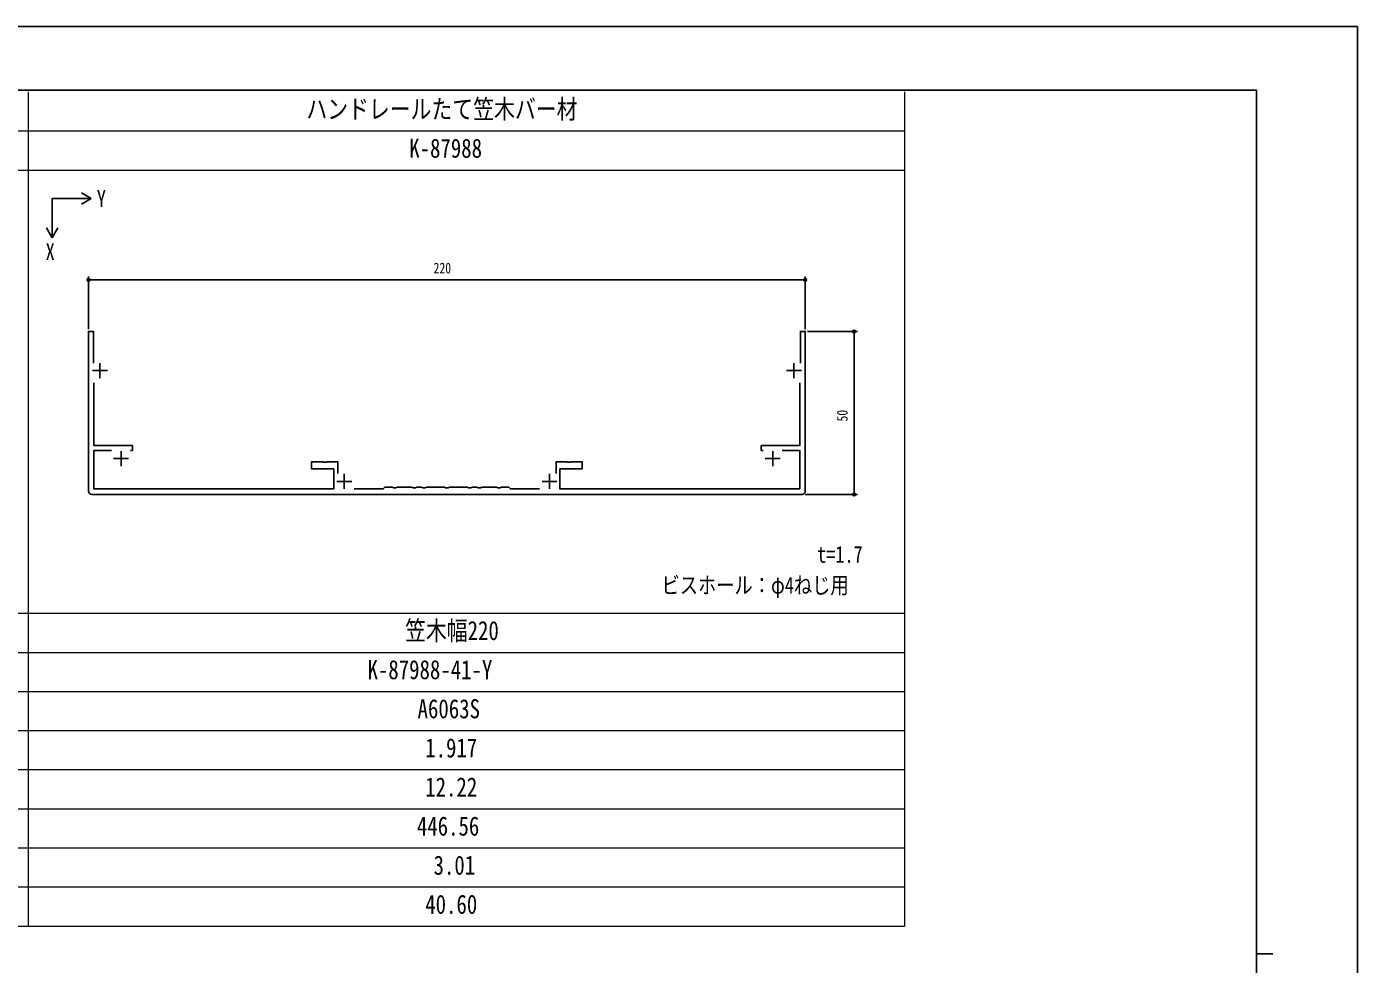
# Model space of a CAD drawing. Units: millimetres on the paper. Extents: x -420 to 420, y -297 to 297.
# Drawn here: x 12.1 to 420.5, y 9.2 to 297 of the extents above; entities that cross this region are included whole.
import ezdxf
from ezdxf.enums import TextEntityAlignment as Align

# ---------------------------------------------------------------- set-up
doc = ezdxf.new("R2010")
doc.units = ezdxf.units.MM
doc.layers.add('0-1_TABLE1', color=7, linetype='Continuous', lineweight=18)
for name, color, linetype in [('0-2_USER1', 3, 'Continuous'), ('0-3_YKK_11', 7, 'Continuous'), ('0-4_YKK_12', 2, 'Continuous'), ('0-6_YKK_D', 6, 'Continuous'), ('0-7_YKK_ZWAK', 7, 'Continuous')]:
    doc.layers.add(name, color=color, linetype=linetype)
doc.styles.add('ＭＳ ゴシック', font='')
doc.styles.get('ＭＳ ゴシック').set_extended_font_data('MS Gothic')

msp = doc.modelspace()

# ---------------------------------------------------------------- linework, layer by layer
at = {"layer": '0-1_TABLE1'}
for p, q in [((12.5, 277), (12.5, 21)), ((281.5, 277), (281.5, 21)), ((-390.498, 265), (281.5, 265)), ((-390.498, 253), (281.5, 253)), ((-390.498, 117), (281.5, 117)), ((-390.498, 105), (281.5, 105)), ((-390.498, 93), (281.5, 93)), ((-390.498, 81), (281.5, 81)), ((-390.498, 69), (281.5, 69)), ((-293.833, 57), (281.5, 57)), ((-390.498, 45), (281.5, 45)), ((-293.833, 33), (281.5, 33)), ((-390.498, 21), (281.5, 21))]:
    msp.add_line(p, q, dxfattribs=at)
at = {"layer": '0-2_USER1'}
for p, q in [((31.88, 244.226), (28.88, 245.959)), ((19.88, 244.226), (31.88, 244.226)), ((19.88, 244.226), (19.88, 232.226)), ((31.88, 244.226), (28.88, 242.494)), ((19.88, 232.226), (18.148, 235.226)), ((19.88, 232.226), (21.612, 235.226))]:
    msp.add_line(p, q, dxfattribs=at)
at = {"layer": '0-3_YKK_11'}
msp.add_line((32.051, 153.465), (250.051, 153.465), dxfattribs=at)
for points in [[(32.551, 193.765), (32.551, 203.465), (31.051, 203.465), (31.051, 154.465)], [(251.051, 154.465), (251.051, 203.465), (249.551, 203.465), (249.551, 193.765)], [(43.982, 166.965), (44.551, 166.965), (44.551, 168.465), (32.751, 168.465), (32.751, 187.665)], [(249.351, 187.665), (249.351, 168.465), (237.551, 168.465), (237.551, 166.965), (238.12, 166.965)], [(107.551, 159.865), (107.551, 163.465), (104.222, 163.465), (104.03, 163.322), (103.072, 163.322), (102.88, 163.465), (99.551, 163.465), (99.551, 161.265), (106.351, 161.265), (106.351, 155.165), (32.751, 155.165), (32.751, 166.965), (38.12, 166.965)], [(243.982, 166.965), (249.351, 166.965), (249.351, 155.165), (175.751, 155.165), (175.751, 161.265), (182.551, 161.265), (182.551, 163.465), (179.222, 163.465), (179.03, 163.322), (178.072, 163.322), (177.88, 163.465), (174.551, 163.465), (174.551, 159.865)], [(169.504, 155.165), (160.551, 155.165), (160.051, 155.665), (157.722, 155.665), (157.53, 155.522), (156.572, 155.522), (156.38, 155.665), (151.722, 155.665), (151.53, 155.522), (150.572, 155.522), (150.38, 155.665), (148.722, 155.665), (148.53, 155.522), (147.572, 155.522), (147.38, 155.665), (141.722, 155.665), (141.53, 155.522), (140.572, 155.522), (140.38, 155.665), (134.722, 155.665), (134.53, 155.522), (133.572, 155.522), (133.38, 155.665), (131.722, 155.665), (131.53, 155.522), (130.572, 155.522), (130.38, 155.665), (125.722, 155.665), (125.53, 155.522), (124.572, 155.522), (124.38, 155.665), (122.051, 155.665), (121.551, 155.165), (112.598, 155.165)]]:
    msp.add_lwpolyline(points, dxfattribs=at)
for centre, start, end in [((32.051, 154.465), 180, 270), ((250.051, 154.465), 270, 0)]:
    msp.add_arc(centre, 1, start, end, dxfattribs=at)
at = {"layer": '0-4_YKK_12'}
for p, q in [((34.551, 193.767), (34.551, 189.167)), ((247.551, 193.765), (247.551, 189.165)), ((36.851, 191.467), (32.251, 191.467)), ((249.851, 191.465), (245.251, 191.465)), ((43.351, 164.465), (38.751, 164.465)), ((41.051, 166.765), (41.051, 162.165)), ((243.351, 164.465), (238.751, 164.465)), ((241.051, 166.765), (241.051, 162.165)), ((109.551, 159.765), (109.551, 155.165)), ((172.551, 159.765), (172.551, 155.165)), ((111.851, 157.465), (107.251, 157.465)), ((174.851, 157.465), (170.251, 157.465))]:
    msp.add_line(p, q, dxfattribs=at)
at = {"layer": '0-6_YKK_D'}
for p, q in [((31.051, 204.165), (31.051, 220.279)), ((31.051, 219.279), (251.051, 219.279)), ((251.051, 204.165), (251.051, 220.279)), ((251.751, 203.465), (267.037, 203.465)), ((266.037, 203.465), (266.037, 153.465)), ((251.051, 153.465), (267.037, 153.465))]:
    msp.add_line(p, q, dxfattribs=at)
for centre in [(31.051, 219.279), (251.051, 219.279), (266.037, 203.465), (266.037, 153.465)]:
    msp.add_circle(centre, 0.425, dxfattribs=at)
at = {"layer": '0-7_YKK_ZWAK'}
for p, q in [((389.502, 277.5), (-390.498, 277.5)), ((389.502, 277.5), (389.502, -252.5)), ((389.502, 12.5), (394.502, 12.5))]:
    msp.add_line(p, q, dxfattribs=at)
msp.add_lwpolyline([(-420.5, -297), (420.5, -297), (420.5, 297), (-420.5, 297)], close=True, dxfattribs=at)

# ---------------------------------------------------------------- texts
at = {"layer": '0-1_TABLE1', "style": 'ＭＳ ゴシック', "width": 0.8}
for s, height, p in [('ハンドレールたて笠木バー材', 5.865, (97.933, 267)), ('K-87988', 5.865, (129.507, 255)), ('t=1.7', 5.132, (254.714, 130.957)), ('ビスホール：φ4ねじ用', 5.132, (206.928, 121.494)), ('笠木幅220', 5.865, (128.227, 107)), ('K-87988-41-Y', 5.865, (116.707, 95)), ('A6063S', 5.865, (132.067, 83)), ('1.917', 5.865, (134.413, 71)), ('12.22', 5.865, (134.413, 59)), ('446.56', 5.865, (131.853, 47)), ('3.01', 5.865, (136.973, 35)), ('40.60', 5.865, (134.413, 23))]:
    msp.add_text(s, height=height, dxfattribs=at).set_placement(p, align=Align.BOTTOM_LEFT)
at = {"layer": '0-2_USER1', "style": 'ＭＳ ゴシック', "width": 0.8}
for s, p in [('Y', (33.619, 240.162)), ('X', (17.906, 223.847))]:
    msp.add_text(s, height=5.132, dxfattribs=at).set_placement(p, align=Align.BOTTOM_LEFT)
at = {"layer": '0-6_YKK_D', "style": 'ＭＳ ゴシック', "width": 0.8}
msp.add_text('220', height=3.299, dxfattribs=at).set_placement((136.971, 220.279), align=Align.BOTTOM_LEFT)
msp.add_text('50', height=3.299, rotation=90, dxfattribs=at).set_placement((265.037, 175.825), align=Align.BOTTOM_LEFT)

doc.saveas('drawing.dxf')
